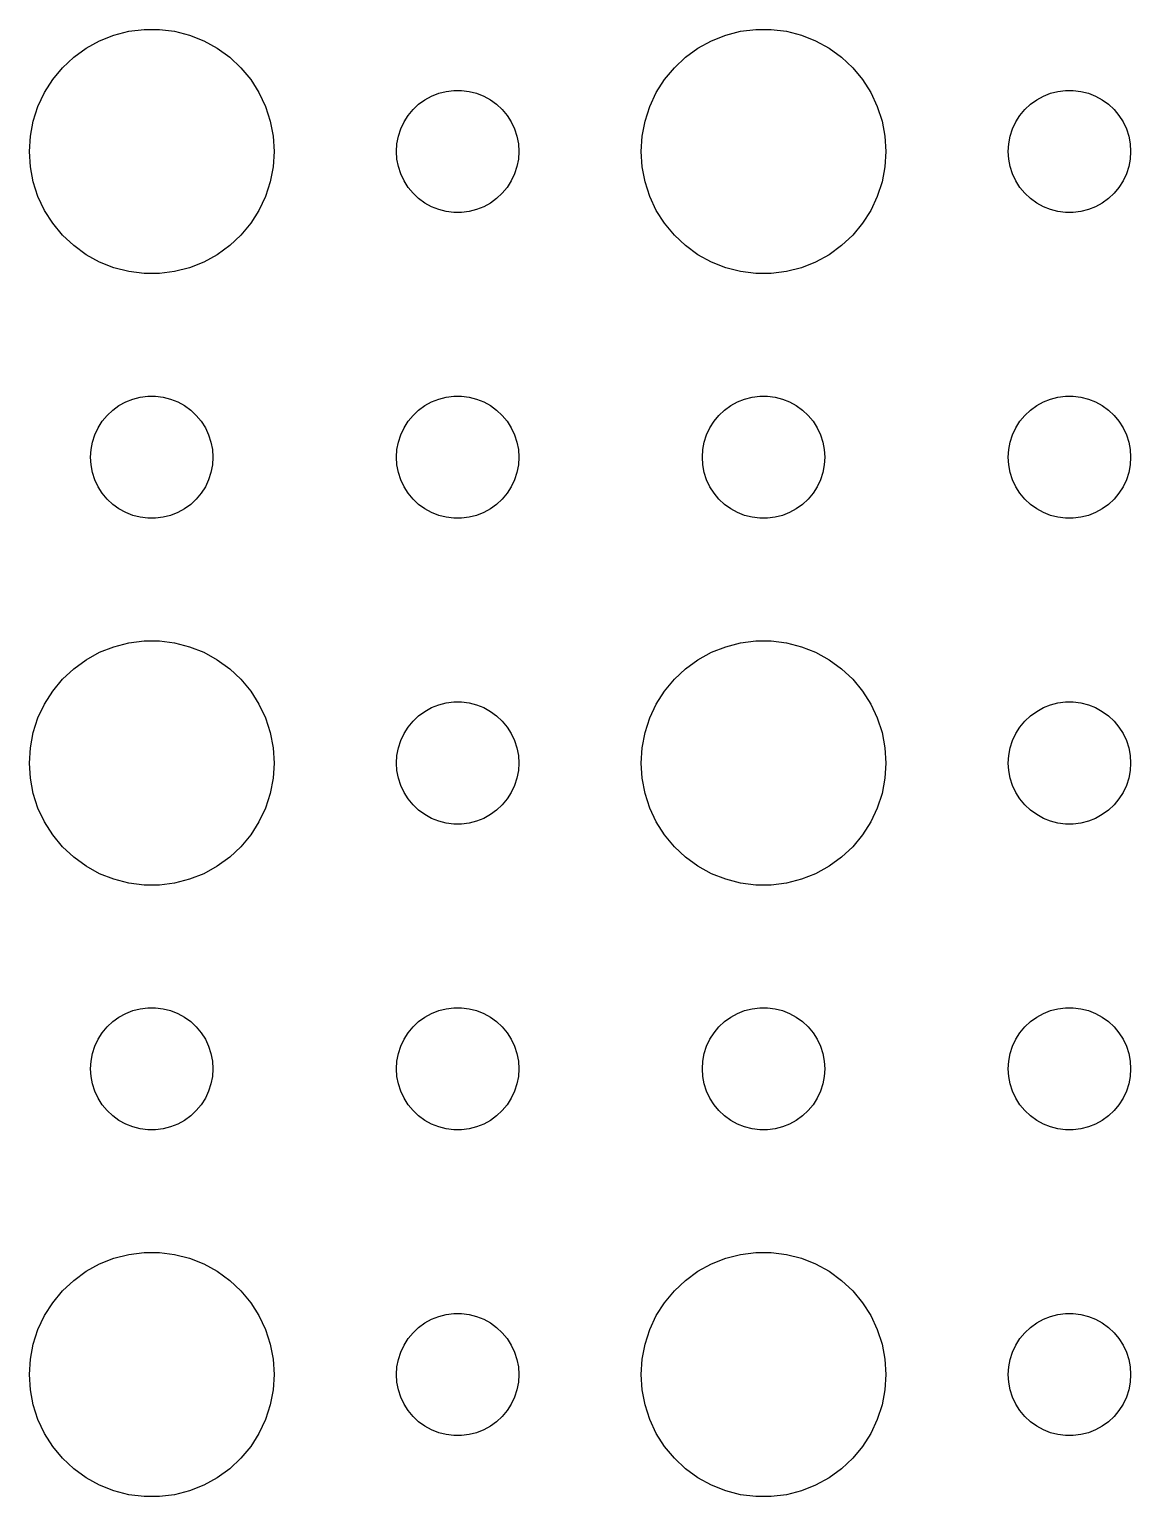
# Model space of a CAD drawing. Header units: metres. Extents: x -134 to 134, y -134 to 134.
# Drawn here: x -100.5 to -73.5, y -70.49 to -34.51 of the extents above; entities that cross this region are included whole.
import ezdxf

# ---------------------------------------------------------------- set-up
doc = ezdxf.new("R2010")
doc.units = ezdxf.units.M

msp = doc.modelspace()

# ---------------------------------------------------------------- linework, layer by layer
for p, q in [((-98.0621, -34.5531), (-97.6884, -34.5059)), ((-97.6884, -34.5059), (-97.3116, -34.5059)), ((-97.3116, -34.5059), (-96.9379, -34.5531)), ((-83.0621, -34.5531), (-82.6884, -34.5059)), ((-82.6884, -34.5059), (-82.3116, -34.5059)), ((-82.3116, -34.5059), (-81.9379, -34.5531)), ((-99.1075, -34.967), (-98.7773, -34.7855)), ((-98.7773, -34.7855), (-98.427, -34.6468)), ((-98.427, -34.6468), (-98.0621, -34.5531)), ((-96.9379, -34.5531), (-96.573, -34.6468)), ((-96.573, -34.6468), (-96.2227, -34.7855)), ((-96.2227, -34.7855), (-95.8925, -34.967)), ((-84.1075, -34.967), (-83.7773, -34.7855)), ((-83.7773, -34.7855), (-83.427, -34.6468)), ((-83.427, -34.6468), (-83.0621, -34.5531)), ((-81.9379, -34.5531), (-81.573, -34.6468)), ((-81.573, -34.6468), (-81.2227, -34.7855)), ((-81.2227, -34.7855), (-80.8925, -34.967)), ((-99.6869, -35.4464), (-99.4123, -35.1885)), ((-99.4123, -35.1885), (-99.1075, -34.967)), ((-95.8925, -34.967), (-95.5877, -35.1885)), ((-95.5877, -35.1885), (-95.3131, -35.4464)), ((-84.6869, -35.4464), (-84.4123, -35.1885)), ((-84.4123, -35.1885), (-84.1075, -34.967)), ((-80.8925, -34.967), (-80.5877, -35.1885)), ((-80.5877, -35.1885), (-80.3131, -35.4464)), ((-99.927, -35.7366), (-99.6869, -35.4464)), ((-95.3131, -35.4464), (-95.073, -35.7366)), ((-84.927, -35.7366), (-84.6869, -35.4464)), ((-80.3131, -35.4464), (-80.073, -35.7366)), ((-100.129, -36.0547), (-99.927, -35.7366)), ((-95.073, -35.7366), (-94.8711, -36.0547)), ((-85.1289, -36.0547), (-84.927, -35.7366)), ((-80.073, -35.7366), (-79.8711, -36.0547)), ((-100.289, -36.3956), (-100.129, -36.0547)), ((-94.8711, -36.0547), (-94.7107, -36.3956)), ((-91.0934, -36.4732), (-90.9561, -36.3442)), ((-90.9561, -36.3442), (-90.8037, -36.2335)), ((-90.8037, -36.2335), (-90.6387, -36.1428)), ((-90.6387, -36.1428), (-90.4635, -36.0734)), ((-90.4635, -36.0734), (-90.2811, -36.0266)), ((-90.2811, -36.0266), (-90.0942, -36.003)), ((-90.0942, -36.003), (-89.9058, -36.003)), ((-89.9058, -36.003), (-89.7189, -36.0266)), ((-89.7189, -36.0266), (-89.5365, -36.0734)), ((-89.5365, -36.0734), (-89.3613, -36.1428)), ((-89.3613, -36.1428), (-89.1963, -36.2335)), ((-89.1963, -36.2335), (-89.0439, -36.3442)), ((-89.0439, -36.3442), (-88.9065, -36.4732)), ((-85.2893, -36.3956), (-85.1289, -36.0547)), ((-79.8711, -36.0547), (-79.7107, -36.3956)), ((-76.0934, -36.4732), (-75.9561, -36.3442)), ((-75.9561, -36.3442), (-75.8037, -36.2335)), ((-75.8037, -36.2335), (-75.6387, -36.1428)), ((-75.6387, -36.1428), (-75.4635, -36.0734)), ((-75.4635, -36.0734), (-75.2811, -36.0266)), ((-75.2811, -36.0266), (-75.0942, -36.003)), ((-75.0942, -36.003), (-74.9058, -36.003)), ((-74.9058, -36.003), (-74.7189, -36.0266)), ((-74.7189, -36.0266), (-74.5365, -36.0734)), ((-74.5365, -36.0734), (-74.3613, -36.1428)), ((-74.3613, -36.1428), (-74.1963, -36.2335)), ((-74.1963, -36.2335), (-74.0439, -36.3442)), ((-74.0439, -36.3442), (-73.9065, -36.4732)), ((-100.406, -36.7539), (-100.289, -36.3956)), ((-94.7107, -36.3956), (-94.5943, -36.7539)), ((-91.3145, -36.7774), (-91.2135, -36.6183)), ((-91.2135, -36.6183), (-91.0934, -36.4732)), ((-88.9065, -36.4732), (-88.7865, -36.6183)), ((-88.7865, -36.6183), (-88.6855, -36.7774)), ((-85.4057, -36.7539), (-85.2893, -36.3956)), ((-79.7107, -36.3956), (-79.5943, -36.7539)), ((-76.3145, -36.7774), (-76.2135, -36.6183)), ((-76.2135, -36.6183), (-76.0934, -36.4732)), ((-73.9065, -36.4732), (-73.7865, -36.6183)), ((-73.7865, -36.6183), (-73.6855, -36.7774)), ((-100.476, -37.124), (-100.406, -36.7539)), ((-94.5943, -36.7539), (-94.5237, -37.124)), ((-91.4529, -37.127), (-91.3947, -36.9478)), ((-91.3947, -36.9478), (-91.3145, -36.7774)), ((-88.6855, -36.7774), (-88.6053, -36.9478)), ((-88.6053, -36.9478), (-88.5471, -37.127)), ((-85.4763, -37.124), (-85.4057, -36.7539)), ((-79.5943, -36.7539), (-79.5237, -37.124)), ((-76.4529, -37.127), (-76.3947, -36.9478)), ((-76.3947, -36.9478), (-76.3145, -36.7774)), ((-73.6855, -36.7774), (-73.6053, -36.9478)), ((-73.6053, -36.9478), (-73.5471, -37.127)), ((-100.5, -37.5), (-100.476, -37.124)), ((-94.5237, -37.124), (-94.5, -37.5)), ((-91.5, -37.5), (-91.4882, -37.312)), ((-91.4882, -37.312), (-91.4529, -37.127)), ((-88.5471, -37.127), (-88.5118, -37.312)), ((-88.5118, -37.312), (-88.5, -37.5)), ((-85.5, -37.5), (-85.4763, -37.124)), ((-79.5237, -37.124), (-79.5, -37.5)), ((-76.5, -37.5), (-76.4882, -37.312)), ((-76.4882, -37.312), (-76.4529, -37.127)), ((-73.5471, -37.127), (-73.5118, -37.312)), ((-73.5118, -37.312), (-73.5, -37.5)), ((-100.476, -37.876), (-100.5, -37.5)), ((-94.5, -37.5), (-94.5237, -37.876)), ((-91.4882, -37.688), (-91.5, -37.5)), ((-91.4529, -37.873), (-91.4882, -37.688)), ((-88.5118, -37.688), (-88.5471, -37.873)), ((-88.5, -37.5), (-88.5118, -37.688)), ((-85.4763, -37.876), (-85.5, -37.5)), ((-79.5, -37.5), (-79.5237, -37.876)), ((-76.4882, -37.688), (-76.5, -37.5)), ((-76.4529, -37.873), (-76.4882, -37.688)), ((-73.5118, -37.688), (-73.5471, -37.873)), ((-73.5, -37.5), (-73.5118, -37.688)), ((-100.406, -38.2461), (-100.476, -37.876)), ((-94.5237, -37.876), (-94.5943, -38.2461)), ((-91.3947, -38.0522), (-91.4529, -37.873)), ((-91.3145, -38.2226), (-91.3947, -38.0522)), ((-88.6053, -38.0522), (-88.6855, -38.2226)), ((-88.5471, -37.873), (-88.6053, -38.0522)), ((-85.4057, -38.2461), (-85.4763, -37.876)), ((-79.5237, -37.876), (-79.5943, -38.2461)), ((-76.3947, -38.0522), (-76.4529, -37.873)), ((-76.3145, -38.2226), (-76.3947, -38.0522)), ((-73.6053, -38.0522), (-73.6855, -38.2226)), ((-73.5471, -37.873), (-73.6053, -38.0522)), ((-100.289, -38.6044), (-100.406, -38.2461)), ((-94.5943, -38.2461), (-94.7107, -38.6044)), ((-91.2135, -38.3817), (-91.3145, -38.2226)), ((-91.0934, -38.5268), (-91.2135, -38.3817)), ((-88.7865, -38.3817), (-88.9065, -38.5268)), ((-88.6855, -38.2226), (-88.7865, -38.3817)), ((-85.2893, -38.6044), (-85.4057, -38.2461)), ((-79.5943, -38.2461), (-79.7107, -38.6044)), ((-76.2135, -38.3817), (-76.3145, -38.2226)), ((-76.0934, -38.5268), (-76.2135, -38.3817)), ((-73.7865, -38.3817), (-73.9065, -38.5268)), ((-73.6855, -38.2226), (-73.7865, -38.3817)), ((-100.129, -38.9453), (-100.289, -38.6044)), ((-94.7107, -38.6044), (-94.8711, -38.9453)), ((-90.9561, -38.6558), (-91.0934, -38.5268)), ((-90.8037, -38.7665), (-90.9561, -38.6558)), ((-90.6387, -38.8572), (-90.8037, -38.7665)), ((-90.4635, -38.9266), (-90.6387, -38.8572)), ((-89.3613, -38.8572), (-89.5365, -38.9266)), ((-89.1963, -38.7665), (-89.3613, -38.8572)), ((-89.0439, -38.6558), (-89.1963, -38.7665)), ((-88.9065, -38.5268), (-89.0439, -38.6558)), ((-85.1289, -38.9453), (-85.2893, -38.6044)), ((-79.7107, -38.6044), (-79.8711, -38.9453)), ((-75.9561, -38.6558), (-76.0934, -38.5268)), ((-75.8037, -38.7665), (-75.9561, -38.6558)), ((-75.6387, -38.8572), (-75.8037, -38.7665)), ((-75.4635, -38.9266), (-75.6387, -38.8572)), ((-74.3613, -38.8572), (-74.5365, -38.9266)), ((-74.1963, -38.7665), (-74.3613, -38.8572)), ((-74.0439, -38.6558), (-74.1963, -38.7665)), ((-73.9065, -38.5268), (-74.0439, -38.6558)), ((-99.927, -39.2634), (-100.129, -38.9453)), ((-94.8711, -38.9453), (-95.073, -39.2634)), ((-90.2811, -38.9734), (-90.4635, -38.9266)), ((-90.0942, -38.997), (-90.2811, -38.9734)), ((-89.9058, -38.997), (-90.0942, -38.997)), ((-89.7189, -38.9734), (-89.9058, -38.997)), ((-89.5365, -38.9266), (-89.7189, -38.9734)), ((-84.927, -39.2634), (-85.1289, -38.9453)), ((-79.8711, -38.9453), (-80.073, -39.2634)), ((-75.2811, -38.9734), (-75.4635, -38.9266)), ((-75.0942, -38.997), (-75.2811, -38.9734)), ((-74.9058, -38.997), (-75.0942, -38.997)), ((-74.7189, -38.9734), (-74.9058, -38.997)), ((-74.5365, -38.9266), (-74.7189, -38.9734)), ((-99.6869, -39.5536), (-99.927, -39.2634)), ((-99.4123, -39.8115), (-99.6869, -39.5536)), ((-95.3131, -39.5536), (-95.5877, -39.8115)), ((-95.073, -39.2634), (-95.3131, -39.5536)), ((-84.6869, -39.5536), (-84.927, -39.2634)), ((-84.4123, -39.8115), (-84.6869, -39.5536)), ((-80.3131, -39.5536), (-80.5877, -39.8115)), ((-80.073, -39.2634), (-80.3131, -39.5536)), ((-99.1075, -40.033), (-99.4123, -39.8115)), ((-95.5877, -39.8115), (-95.8925, -40.033)), ((-84.1075, -40.033), (-84.4123, -39.8115)), ((-80.5877, -39.8115), (-80.8925, -40.033)), ((-98.7773, -40.2145), (-99.1075, -40.033)), ((-98.427, -40.3532), (-98.7773, -40.2145)), ((-96.2227, -40.2145), (-96.573, -40.3532)), ((-95.8925, -40.033), (-96.2227, -40.2145)), ((-83.7773, -40.2145), (-84.1075, -40.033)), ((-83.427, -40.3532), (-83.7773, -40.2145)), ((-81.2227, -40.2145), (-81.573, -40.3532)), ((-80.8925, -40.033), (-81.2227, -40.2145)), ((-98.0621, -40.4469), (-98.427, -40.3532)), ((-97.6884, -40.4941), (-98.0621, -40.4469)), ((-97.3116, -40.4941), (-97.6884, -40.4941)), ((-96.9379, -40.4469), (-97.3116, -40.4941)), ((-96.573, -40.3532), (-96.9379, -40.4469)), ((-83.0621, -40.4469), (-83.427, -40.3532)), ((-82.6884, -40.4941), (-83.0621, -40.4469)), ((-82.3116, -40.4941), (-82.6884, -40.4941)), ((-81.9379, -40.4469), (-82.3116, -40.4941)), ((-81.573, -40.3532), (-81.9379, -40.4469)), ((-97.9635, -43.5734), (-97.7811, -43.5266)), ((-97.7811, -43.5266), (-97.5942, -43.503)), ((-97.5942, -43.503), (-97.4058, -43.503)), ((-97.4058, -43.503), (-97.2189, -43.5266)), ((-97.2189, -43.5266), (-97.0365, -43.5734)), ((-90.4635, -43.5734), (-90.2811, -43.5266)), ((-90.2811, -43.5266), (-90.0942, -43.503)), ((-90.0942, -43.503), (-89.9058, -43.503)), ((-89.9058, -43.503), (-89.7189, -43.5266)), ((-89.7189, -43.5266), (-89.5365, -43.5734)), ((-82.9635, -43.5734), (-82.7811, -43.5266)), ((-82.7811, -43.5266), (-82.5942, -43.503)), ((-82.5942, -43.503), (-82.4058, -43.503)), ((-82.4058, -43.503), (-82.2189, -43.5266)), ((-82.2189, -43.5266), (-82.0365, -43.5734)), ((-75.4635, -43.5734), (-75.2811, -43.5266)), ((-75.2811, -43.5266), (-75.0942, -43.503)), ((-75.0942, -43.503), (-74.9058, -43.503)), ((-74.9058, -43.503), (-74.7189, -43.5266)), ((-74.7189, -43.5266), (-74.5365, -43.5734)), ((-98.5934, -43.9732), (-98.4561, -43.8442)), ((-98.4561, -43.8442), (-98.3037, -43.7335)), ((-98.3037, -43.7335), (-98.1387, -43.6428)), ((-98.1387, -43.6428), (-97.9635, -43.5734)), ((-97.0365, -43.5734), (-96.8613, -43.6428)), ((-96.8613, -43.6428), (-96.6963, -43.7335)), ((-96.6963, -43.7335), (-96.5439, -43.8442)), ((-96.5439, -43.8442), (-96.4065, -43.9732)), ((-91.0934, -43.9732), (-90.9561, -43.8442)), ((-90.9561, -43.8442), (-90.8037, -43.7335)), ((-90.8037, -43.7335), (-90.6387, -43.6428)), ((-90.6387, -43.6428), (-90.4635, -43.5734)), ((-89.5365, -43.5734), (-89.3613, -43.6428)), ((-89.3613, -43.6428), (-89.1963, -43.7335)), ((-89.1963, -43.7335), (-89.0439, -43.8442)), ((-89.0439, -43.8442), (-88.9065, -43.9732)), ((-83.5934, -43.9732), (-83.4561, -43.8442)), ((-83.4561, -43.8442), (-83.3037, -43.7335)), ((-83.3037, -43.7335), (-83.1387, -43.6428)), ((-83.1387, -43.6428), (-82.9635, -43.5734)), ((-82.0365, -43.5734), (-81.8613, -43.6428)), ((-81.8613, -43.6428), (-81.6963, -43.7335)), ((-81.6963, -43.7335), (-81.5439, -43.8442)), ((-81.5439, -43.8442), (-81.4065, -43.9732)), ((-76.0934, -43.9732), (-75.9561, -43.8442)), ((-75.9561, -43.8442), (-75.8037, -43.7335)), ((-75.8037, -43.7335), (-75.6387, -43.6428)), ((-75.6387, -43.6428), (-75.4635, -43.5734)), ((-74.5365, -43.5734), (-74.3613, -43.6428)), ((-74.3613, -43.6428), (-74.1963, -43.7335)), ((-74.1963, -43.7335), (-74.0439, -43.8442)), ((-74.0439, -43.8442), (-73.9065, -43.9732)), ((-98.8145, -44.2774), (-98.7135, -44.1183)), ((-98.7135, -44.1183), (-98.5934, -43.9732)), ((-96.4065, -43.9732), (-96.2865, -44.1183)), ((-96.2865, -44.1183), (-96.1855, -44.2774)), ((-91.3145, -44.2774), (-91.2135, -44.1183)), ((-91.2135, -44.1183), (-91.0934, -43.9732)), ((-88.9065, -43.9732), (-88.7865, -44.1183)), ((-88.7865, -44.1183), (-88.6855, -44.2774)), ((-83.8145, -44.2774), (-83.7135, -44.1183)), ((-83.7135, -44.1183), (-83.5934, -43.9732)), ((-81.4065, -43.9732), (-81.2865, -44.1183)), ((-81.2865, -44.1183), (-81.1855, -44.2774)), ((-76.3145, -44.2774), (-76.2135, -44.1183)), ((-76.2135, -44.1183), (-76.0934, -43.9732)), ((-73.9065, -43.9732), (-73.7865, -44.1183)), ((-73.7865, -44.1183), (-73.6855, -44.2774)), ((-98.9529, -44.627), (-98.8947, -44.4478)), ((-98.8947, -44.4478), (-98.8145, -44.2774)), ((-96.1855, -44.2774), (-96.1053, -44.4478)), ((-96.1053, -44.4478), (-96.0471, -44.627)), ((-91.4529, -44.627), (-91.3947, -44.4478)), ((-91.3947, -44.4478), (-91.3145, -44.2774)), ((-88.6855, -44.2774), (-88.6053, -44.4478)), ((-88.6053, -44.4478), (-88.5471, -44.627)), ((-83.9529, -44.627), (-83.8947, -44.4478)), ((-83.8947, -44.4478), (-83.8145, -44.2774)), ((-81.1855, -44.2774), (-81.1053, -44.4478)), ((-81.1053, -44.4478), (-81.0471, -44.627)), ((-76.4529, -44.627), (-76.3947, -44.4478)), ((-76.3947, -44.4478), (-76.3145, -44.2774)), ((-73.6855, -44.2774), (-73.6053, -44.4478)), ((-73.6053, -44.4478), (-73.5471, -44.627)), ((-99, -45), (-98.9882, -44.812)), ((-98.9882, -44.812), (-98.9529, -44.627)), ((-96.0471, -44.627), (-96.0118, -44.812)), ((-96.0118, -44.812), (-96, -45)), ((-91.5, -45), (-91.4882, -44.812)), ((-91.4882, -44.812), (-91.4529, -44.627)), ((-88.5471, -44.627), (-88.5118, -44.812)), ((-88.5118, -44.812), (-88.5, -45)), ((-84, -45), (-83.9882, -44.812)), ((-83.9882, -44.812), (-83.9529, -44.627)), ((-81.0471, -44.627), (-81.0118, -44.812)), ((-81.0118, -44.812), (-81, -45)), ((-76.5, -45), (-76.4882, -44.812)), ((-76.4882, -44.812), (-76.4529, -44.627)), ((-73.5471, -44.627), (-73.5118, -44.812)), ((-73.5118, -44.812), (-73.5, -45)), ((-98.9882, -45.188), (-99, -45)), ((-98.9529, -45.373), (-98.9882, -45.188)), ((-96.0118, -45.188), (-96.0471, -45.373)), ((-96, -45), (-96.0118, -45.188)), ((-91.4882, -45.188), (-91.5, -45)), ((-91.4529, -45.373), (-91.4882, -45.188)), ((-88.5118, -45.188), (-88.5471, -45.373)), ((-88.5, -45), (-88.5118, -45.188)), ((-83.9882, -45.188), (-84, -45)), ((-83.9529, -45.373), (-83.9882, -45.188)), ((-81.0118, -45.188), (-81.0471, -45.373)), ((-81, -45), (-81.0118, -45.188)), ((-76.4882, -45.188), (-76.5, -45)), ((-76.4529, -45.373), (-76.4882, -45.188)), ((-73.5118, -45.188), (-73.5471, -45.373)), ((-73.5, -45), (-73.5118, -45.188)), ((-98.8947, -45.5522), (-98.9529, -45.373)), ((-98.8145, -45.7226), (-98.8947, -45.5522)), ((-96.1053, -45.5522), (-96.1855, -45.7226)), ((-96.0471, -45.373), (-96.1053, -45.5522)), ((-91.3947, -45.5522), (-91.4529, -45.373)), ((-91.3145, -45.7226), (-91.3947, -45.5522)), ((-88.6053, -45.5522), (-88.6855, -45.7226)), ((-88.5471, -45.373), (-88.6053, -45.5522)), ((-83.8947, -45.5522), (-83.9529, -45.373)), ((-83.8145, -45.7226), (-83.8947, -45.5522)), ((-81.1053, -45.5522), (-81.1855, -45.7226)), ((-81.0471, -45.373), (-81.1053, -45.5522)), ((-76.3947, -45.5522), (-76.4529, -45.373)), ((-76.3145, -45.7226), (-76.3947, -45.5522)), ((-73.6053, -45.5522), (-73.6855, -45.7226)), ((-73.5471, -45.373), (-73.6053, -45.5522)), ((-98.7135, -45.8817), (-98.8145, -45.7226)), ((-98.5934, -46.0268), (-98.7135, -45.8817)), ((-98.4561, -46.1558), (-98.5934, -46.0268)), ((-96.4065, -46.0268), (-96.5439, -46.1558)), ((-96.2865, -45.8817), (-96.4065, -46.0268)), ((-96.1855, -45.7226), (-96.2865, -45.8817)), ((-91.2135, -45.8817), (-91.3145, -45.7226)), ((-91.0934, -46.0268), (-91.2135, -45.8817)), ((-90.9561, -46.1558), (-91.0934, -46.0268)), ((-88.9065, -46.0268), (-89.0439, -46.1558)), ((-88.7865, -45.8817), (-88.9065, -46.0268)), ((-88.6855, -45.7226), (-88.7865, -45.8817)), ((-83.7135, -45.8817), (-83.8145, -45.7226)), ((-83.5934, -46.0268), (-83.7135, -45.8817)), ((-83.4561, -46.1558), (-83.5934, -46.0268)), ((-81.4065, -46.0268), (-81.5439, -46.1558)), ((-81.2865, -45.8817), (-81.4065, -46.0268)), ((-81.1855, -45.7226), (-81.2865, -45.8817)), ((-76.2135, -45.8817), (-76.3145, -45.7226)), ((-76.0934, -46.0268), (-76.2135, -45.8817)), ((-75.9561, -46.1558), (-76.0934, -46.0268)), ((-73.9065, -46.0268), (-74.0439, -46.1558)), ((-73.7865, -45.8817), (-73.9065, -46.0268)), ((-73.6855, -45.7226), (-73.7865, -45.8817)), ((-98.3037, -46.2665), (-98.4561, -46.1558)), ((-98.1387, -46.3572), (-98.3037, -46.2665)), ((-97.9635, -46.4266), (-98.1387, -46.3572)), ((-96.8613, -46.3572), (-97.0365, -46.4266)), ((-96.6963, -46.2665), (-96.8613, -46.3572)), ((-96.5439, -46.1558), (-96.6963, -46.2665)), ((-90.8037, -46.2665), (-90.9561, -46.1558)), ((-90.6387, -46.3572), (-90.8037, -46.2665)), ((-90.4635, -46.4266), (-90.6387, -46.3572)), ((-89.3613, -46.3572), (-89.5365, -46.4266)), ((-89.1963, -46.2665), (-89.3613, -46.3572)), ((-89.0439, -46.1558), (-89.1963, -46.2665)), ((-83.3037, -46.2665), (-83.4561, -46.1558)), ((-83.1387, -46.3572), (-83.3037, -46.2665)), ((-82.9635, -46.4266), (-83.1387, -46.3572)), ((-81.8613, -46.3572), (-82.0365, -46.4266)), ((-81.6963, -46.2665), (-81.8613, -46.3572)), ((-81.5439, -46.1558), (-81.6963, -46.2665)), ((-75.8037, -46.2665), (-75.9561, -46.1558)), ((-75.6387, -46.3572), (-75.8037, -46.2665)), ((-75.4635, -46.4266), (-75.6387, -46.3572)), ((-74.3613, -46.3572), (-74.5365, -46.4266)), ((-74.1963, -46.2665), (-74.3613, -46.3572)), ((-74.0439, -46.1558), (-74.1963, -46.2665)), ((-97.7811, -46.4734), (-97.9635, -46.4266)), ((-97.5942, -46.497), (-97.7811, -46.4734)), ((-97.4058, -46.497), (-97.5942, -46.497)), ((-97.2189, -46.4734), (-97.4058, -46.497)), ((-97.0365, -46.4266), (-97.2189, -46.4734)), ((-90.2811, -46.4734), (-90.4635, -46.4266)), ((-90.0942, -46.497), (-90.2811, -46.4734)), ((-89.9058, -46.497), (-90.0942, -46.497)), ((-89.7189, -46.4734), (-89.9058, -46.497)), ((-89.5365, -46.4266), (-89.7189, -46.4734)), ((-82.7811, -46.4734), (-82.9635, -46.4266)), ((-82.5942, -46.497), (-82.7811, -46.4734)), ((-82.4058, -46.497), (-82.5942, -46.497)), ((-82.2189, -46.4734), (-82.4058, -46.497)), ((-82.0365, -46.4266), (-82.2189, -46.4734)), ((-75.2811, -46.4734), (-75.4635, -46.4266)), ((-75.0942, -46.497), (-75.2811, -46.4734)), ((-74.9058, -46.497), (-75.0942, -46.497)), ((-74.7189, -46.4734), (-74.9058, -46.497)), ((-74.5365, -46.4266), (-74.7189, -46.4734)), ((-98.7773, -49.7855), (-98.427, -49.6468)), ((-98.427, -49.6468), (-98.0621, -49.5531)), ((-98.0621, -49.5531), (-97.6884, -49.5059)), ((-97.6884, -49.5059), (-97.3116, -49.5059)), ((-97.3116, -49.5059), (-96.9379, -49.5531)), ((-96.9379, -49.5531), (-96.573, -49.6468)), ((-96.573, -49.6468), (-96.2227, -49.7855)), ((-83.7773, -49.7855), (-83.427, -49.6468)), ((-83.427, -49.6468), (-83.0621, -49.5531)), ((-83.0621, -49.5531), (-82.6884, -49.5059)), ((-82.6884, -49.5059), (-82.3116, -49.5059)), ((-82.3116, -49.5059), (-81.9379, -49.5531)), ((-81.9379, -49.5531), (-81.573, -49.6468)), ((-81.573, -49.6468), (-81.2227, -49.7855)), ((-99.4123, -50.1885), (-99.1075, -49.967)), ((-99.1075, -49.967), (-98.7773, -49.7855)), ((-96.2227, -49.7855), (-95.8925, -49.967)), ((-95.8925, -49.967), (-95.5877, -50.1885)), ((-84.4123, -50.1885), (-84.1075, -49.967)), ((-84.1075, -49.967), (-83.7773, -49.7855)), ((-81.2227, -49.7855), (-80.8925, -49.967)), ((-80.8925, -49.967), (-80.5877, -50.1885)), ((-99.6869, -50.4464), (-99.4123, -50.1885)), ((-95.5877, -50.1885), (-95.3131, -50.4464)), ((-84.6869, -50.4464), (-84.4123, -50.1885)), ((-80.5877, -50.1885), (-80.3131, -50.4464)), ((-100.129, -51.0547), (-99.927, -50.7366)), ((-99.927, -50.7366), (-99.6869, -50.4464)), ((-95.3131, -50.4464), (-95.073, -50.7366)), ((-95.073, -50.7366), (-94.8711, -51.0547)), ((-85.1289, -51.0547), (-84.927, -50.7366)), ((-84.927, -50.7366), (-84.6869, -50.4464)), ((-80.3131, -50.4464), (-80.073, -50.7366)), ((-80.073, -50.7366), (-79.8711, -51.0547)), ((-100.289, -51.3956), (-100.129, -51.0547)), ((-94.8711, -51.0547), (-94.7107, -51.3956)), ((-90.6387, -51.1428), (-90.4635, -51.0734)), ((-90.4635, -51.0734), (-90.2811, -51.0266)), ((-90.2811, -51.0266), (-90.0942, -51.003)), ((-90.0942, -51.003), (-89.9058, -51.003)), ((-89.9058, -51.003), (-89.7189, -51.0266)), ((-89.7189, -51.0266), (-89.5365, -51.0734)), ((-89.5365, -51.0734), (-89.3613, -51.1428)), ((-85.2893, -51.3956), (-85.1289, -51.0547)), ((-79.8711, -51.0547), (-79.7107, -51.3956)), ((-75.6387, -51.1428), (-75.4635, -51.0734)), ((-75.4635, -51.0734), (-75.2811, -51.0266)), ((-75.2811, -51.0266), (-75.0942, -51.003)), ((-75.0942, -51.003), (-74.9058, -51.003)), ((-74.9058, -51.003), (-74.7189, -51.0266)), ((-74.7189, -51.0266), (-74.5365, -51.0734)), ((-74.5365, -51.0734), (-74.3613, -51.1428)), ((-100.406, -51.7539), (-100.289, -51.3956)), ((-94.7107, -51.3956), (-94.5943, -51.7539)), ((-91.0934, -51.4732), (-90.9561, -51.3442)), ((-90.9561, -51.3442), (-90.8037, -51.2335)), ((-90.8037, -51.2335), (-90.6387, -51.1428)), ((-89.3613, -51.1428), (-89.1963, -51.2335)), ((-89.1963, -51.2335), (-89.0439, -51.3442)), ((-89.0439, -51.3442), (-88.9065, -51.4732)), ((-85.4057, -51.7539), (-85.2893, -51.3956)), ((-79.7107, -51.3956), (-79.5943, -51.7539)), ((-76.0934, -51.4732), (-75.9561, -51.3442)), ((-75.9561, -51.3442), (-75.8037, -51.2335)), ((-75.8037, -51.2335), (-75.6387, -51.1428)), ((-74.3613, -51.1428), (-74.1963, -51.2335)), ((-74.1963, -51.2335), (-74.0439, -51.3442)), ((-74.0439, -51.3442), (-73.9065, -51.4732)), ((-100.476, -52.124), (-100.406, -51.7539)), ((-94.5943, -51.7539), (-94.5237, -52.124)), ((-91.3947, -51.9478), (-91.3145, -51.7774)), ((-91.3145, -51.7774), (-91.2135, -51.6183)), ((-91.2135, -51.6183), (-91.0934, -51.4732)), ((-88.9065, -51.4732), (-88.7865, -51.6183)), ((-88.7865, -51.6183), (-88.6855, -51.7774)), ((-88.6855, -51.7774), (-88.6053, -51.9478)), ((-85.4763, -52.124), (-85.4057, -51.7539)), ((-79.5943, -51.7539), (-79.5237, -52.124)), ((-76.3947, -51.9478), (-76.3145, -51.7774)), ((-76.3145, -51.7774), (-76.2135, -51.6183)), ((-76.2135, -51.6183), (-76.0934, -51.4732)), ((-73.9065, -51.4732), (-73.7865, -51.6183)), ((-73.7865, -51.6183), (-73.6855, -51.7774)), ((-73.6855, -51.7774), (-73.6053, -51.9478)), ((-100.5, -52.5), (-100.476, -52.124)), ((-94.5237, -52.124), (-94.5, -52.5)), ((-91.4882, -52.312), (-91.4529, -52.127)), ((-91.4529, -52.127), (-91.3947, -51.9478)), ((-88.6053, -51.9478), (-88.5471, -52.127)), ((-88.5471, -52.127), (-88.5118, -52.312)), ((-85.5, -52.5), (-85.4763, -52.124)), ((-79.5237, -52.124), (-79.5, -52.5)), ((-76.4882, -52.312), (-76.4529, -52.127)), ((-76.4529, -52.127), (-76.3947, -51.9478)), ((-73.6053, -51.9478), (-73.5471, -52.127)), ((-73.5471, -52.127), (-73.5118, -52.312)), ((-100.476, -52.876), (-100.5, -52.5)), ((-94.5, -52.5), (-94.5237, -52.876)), ((-91.5, -52.5), (-91.4882, -52.312)), ((-91.4882, -52.688), (-91.5, -52.5)), ((-88.5118, -52.312), (-88.5, -52.5)), ((-88.5, -52.5), (-88.5118, -52.688)), ((-85.4763, -52.876), (-85.5, -52.5)), ((-79.5, -52.5), (-79.5237, -52.876)), ((-76.5, -52.5), (-76.4882, -52.312)), ((-76.4882, -52.688), (-76.5, -52.5)), ((-73.5118, -52.312), (-73.5, -52.5)), ((-73.5, -52.5), (-73.5118, -52.688)), ((-100.406, -53.2461), (-100.476, -52.876)), ((-94.5237, -52.876), (-94.5943, -53.2461)), ((-91.4529, -52.873), (-91.4882, -52.688)), ((-91.3947, -53.0522), (-91.4529, -52.873)), ((-88.5471, -52.873), (-88.6053, -53.0522)), ((-88.5118, -52.688), (-88.5471, -52.873)), ((-85.4057, -53.2461), (-85.4763, -52.876)), ((-79.5237, -52.876), (-79.5943, -53.2461)), ((-76.4529, -52.873), (-76.4882, -52.688)), ((-76.3947, -53.0522), (-76.4529, -52.873)), ((-73.5471, -52.873), (-73.6053, -53.0522)), ((-73.5118, -52.688), (-73.5471, -52.873)), ((-100.289, -53.6044), (-100.406, -53.2461)), ((-94.5943, -53.2461), (-94.7107, -53.6044)), ((-91.3145, -53.2226), (-91.3947, -53.0522)), ((-91.2135, -53.3817), (-91.3145, -53.2226)), ((-88.6855, -53.2226), (-88.7865, -53.3817)), ((-88.6053, -53.0522), (-88.6855, -53.2226)), ((-85.2893, -53.6044), (-85.4057, -53.2461)), ((-79.5943, -53.2461), (-79.7107, -53.6044)), ((-76.3145, -53.2226), (-76.3947, -53.0522)), ((-76.2135, -53.3817), (-76.3145, -53.2226)), ((-73.6855, -53.2226), (-73.7865, -53.3817)), ((-73.6053, -53.0522), (-73.6855, -53.2226)), ((-100.129, -53.9453), (-100.289, -53.6044)), ((-94.7107, -53.6044), (-94.8711, -53.9453)), ((-91.0934, -53.5268), (-91.2135, -53.3817)), ((-90.9561, -53.6558), (-91.0934, -53.5268)), ((-88.9065, -53.5268), (-89.0439, -53.6558)), ((-88.7865, -53.3817), (-88.9065, -53.5268)), ((-85.1289, -53.9453), (-85.2893, -53.6044)), ((-79.7107, -53.6044), (-79.8711, -53.9453)), ((-76.0934, -53.5268), (-76.2135, -53.3817)), ((-75.9561, -53.6558), (-76.0934, -53.5268)), ((-73.9065, -53.5268), (-74.0439, -53.6558)), ((-73.7865, -53.3817), (-73.9065, -53.5268)), ((-99.927, -54.2634), (-100.129, -53.9453)), ((-94.8711, -53.9453), (-95.073, -54.2634)), ((-90.8037, -53.7665), (-90.9561, -53.6558)), ((-90.6387, -53.8572), (-90.8037, -53.7665)), ((-90.4635, -53.9266), (-90.6387, -53.8572)), ((-90.2811, -53.9734), (-90.4635, -53.9266)), ((-90.0942, -53.997), (-90.2811, -53.9734)), ((-89.7189, -53.9734), (-89.9058, -53.997)), ((-89.5365, -53.9266), (-89.7189, -53.9734)), ((-89.3613, -53.8572), (-89.5365, -53.9266)), ((-89.1963, -53.7665), (-89.3613, -53.8572)), ((-89.0439, -53.6558), (-89.1963, -53.7665)), ((-84.927, -54.2634), (-85.1289, -53.9453)), ((-79.8711, -53.9453), (-80.073, -54.2634)), ((-75.8037, -53.7665), (-75.9561, -53.6558)), ((-75.6387, -53.8572), (-75.8037, -53.7665)), ((-75.4635, -53.9266), (-75.6387, -53.8572)), ((-75.2811, -53.9734), (-75.4635, -53.9266)), ((-75.0942, -53.997), (-75.2811, -53.9734)), ((-74.7189, -53.9734), (-74.9058, -53.997)), ((-74.5365, -53.9266), (-74.7189, -53.9734)), ((-74.3613, -53.8572), (-74.5365, -53.9266)), ((-74.1963, -53.7665), (-74.3613, -53.8572)), ((-74.0439, -53.6558), (-74.1963, -53.7665)), ((-99.6869, -54.5536), (-99.927, -54.2634)), ((-95.073, -54.2634), (-95.3131, -54.5536)), ((-89.9058, -53.997), (-90.0942, -53.997)), ((-84.6869, -54.5536), (-84.927, -54.2634)), ((-80.073, -54.2634), (-80.3131, -54.5536)), ((-74.9058, -53.997), (-75.0942, -53.997)), ((-99.4123, -54.8115), (-99.6869, -54.5536)), ((-95.3131, -54.5536), (-95.5877, -54.8115)), ((-84.4123, -54.8115), (-84.6869, -54.5536)), ((-80.3131, -54.5536), (-80.5877, -54.8115)), ((-99.1075, -55.033), (-99.4123, -54.8115)), ((-98.7773, -55.2145), (-99.1075, -55.033)), ((-95.8925, -55.033), (-96.2227, -55.2145)), ((-95.5877, -54.8115), (-95.8925, -55.033)), ((-84.1075, -55.033), (-84.4123, -54.8115)), ((-83.7773, -55.2145), (-84.1075, -55.033)), ((-80.8925, -55.033), (-81.2227, -55.2145)), ((-80.5877, -54.8115), (-80.8925, -55.033)), ((-98.427, -55.3532), (-98.7773, -55.2145)), ((-98.0621, -55.4469), (-98.427, -55.3532)), ((-96.573, -55.3532), (-96.9379, -55.4469)), ((-96.2227, -55.2145), (-96.573, -55.3532)), ((-83.427, -55.3532), (-83.7773, -55.2145)), ((-83.0621, -55.4469), (-83.427, -55.3532)), ((-81.573, -55.3532), (-81.9379, -55.4469)), ((-81.2227, -55.2145), (-81.573, -55.3532)), ((-97.6884, -55.4941), (-98.0621, -55.4469)), ((-97.3116, -55.4941), (-97.6884, -55.4941)), ((-96.9379, -55.4469), (-97.3116, -55.4941)), ((-82.6884, -55.4941), (-83.0621, -55.4469)), ((-82.3116, -55.4941), (-82.6884, -55.4941)), ((-81.9379, -55.4469), (-82.3116, -55.4941)), ((-98.3037, -58.7335), (-98.1387, -58.6428)), ((-98.1387, -58.6428), (-97.9635, -58.5734)), ((-97.9635, -58.5734), (-97.7811, -58.5266)), ((-97.7811, -58.5266), (-97.5942, -58.503)), ((-97.5942, -58.503), (-97.4058, -58.503)), ((-97.4058, -58.503), (-97.2189, -58.5266)), ((-97.2189, -58.5266), (-97.0365, -58.5734)), ((-97.0365, -58.5734), (-96.8613, -58.6428)), ((-96.8613, -58.6428), (-96.6963, -58.7335)), ((-90.8037, -58.7335), (-90.6387, -58.6428)), ((-90.6387, -58.6428), (-90.4635, -58.5734)), ((-90.4635, -58.5734), (-90.2811, -58.5266)), ((-90.2811, -58.5266), (-90.0942, -58.503)), ((-90.0942, -58.503), (-89.9058, -58.503)), ((-89.9058, -58.503), (-89.7189, -58.5266)), ((-89.7189, -58.5266), (-89.5365, -58.5734)), ((-89.5365, -58.5734), (-89.3613, -58.6428)), ((-89.3613, -58.6428), (-89.1963, -58.7335)), ((-83.3037, -58.7335), (-83.1387, -58.6428)), ((-83.1387, -58.6428), (-82.9635, -58.5734)), ((-82.9635, -58.5734), (-82.7811, -58.5266)), ((-82.7811, -58.5266), (-82.5942, -58.503)), ((-82.5942, -58.503), (-82.4058, -58.503)), ((-82.4058, -58.503), (-82.2189, -58.5266)), ((-82.2189, -58.5266), (-82.0365, -58.5734)), ((-82.0365, -58.5734), (-81.8613, -58.6428)), ((-81.8613, -58.6428), (-81.6963, -58.7335)), ((-75.8037, -58.7335), (-75.6387, -58.6428)), ((-75.6387, -58.6428), (-75.4635, -58.5734)), ((-75.4635, -58.5734), (-75.2811, -58.5266)), ((-75.2811, -58.5266), (-75.0942, -58.503)), ((-75.0942, -58.503), (-74.9058, -58.503)), ((-74.9058, -58.503), (-74.7189, -58.5266)), ((-74.7189, -58.5266), (-74.5365, -58.5734)), ((-74.5365, -58.5734), (-74.3613, -58.6428)), ((-74.3613, -58.6428), (-74.1963, -58.7335)), ((-98.7135, -59.1183), (-98.5934, -58.9732)), ((-98.5934, -58.9732), (-98.4561, -58.8442)), ((-98.4561, -58.8442), (-98.3037, -58.7335)), ((-96.6963, -58.7335), (-96.5439, -58.8442)), ((-96.5439, -58.8442), (-96.4065, -58.9732)), ((-96.4065, -58.9732), (-96.2865, -59.1183)), ((-91.2135, -59.1183), (-91.0934, -58.9732)), ((-91.0934, -58.9732), (-90.9561, -58.8442)), ((-90.9561, -58.8442), (-90.8037, -58.7335)), ((-89.1963, -58.7335), (-89.0439, -58.8442)), ((-89.0439, -58.8442), (-88.9065, -58.9732)), ((-88.9065, -58.9732), (-88.7865, -59.1183)), ((-83.7135, -59.1183), (-83.5934, -58.9732)), ((-83.5934, -58.9732), (-83.4561, -58.8442)), ((-83.4561, -58.8442), (-83.3037, -58.7335)), ((-81.6963, -58.7335), (-81.5439, -58.8442)), ((-81.5439, -58.8442), (-81.4065, -58.9732)), ((-81.4065, -58.9732), (-81.2865, -59.1183)), ((-76.2135, -59.1183), (-76.0934, -58.9732)), ((-76.0934, -58.9732), (-75.9561, -58.8442)), ((-75.9561, -58.8442), (-75.8037, -58.7335)), ((-74.1963, -58.7335), (-74.0439, -58.8442)), ((-74.0439, -58.8442), (-73.9065, -58.9732)), ((-73.9065, -58.9732), (-73.7865, -59.1183)), ((-98.8947, -59.4478), (-98.8145, -59.2774)), ((-98.8145, -59.2774), (-98.7135, -59.1183)), ((-96.2865, -59.1183), (-96.1855, -59.2774)), ((-96.1855, -59.2774), (-96.1053, -59.4478)), ((-91.3947, -59.4478), (-91.3145, -59.2774)), ((-91.3145, -59.2774), (-91.2135, -59.1183)), ((-88.7865, -59.1183), (-88.6855, -59.2774)), ((-88.6855, -59.2774), (-88.6053, -59.4478)), ((-83.8947, -59.4478), (-83.8145, -59.2774)), ((-83.8145, -59.2774), (-83.7135, -59.1183)), ((-81.2865, -59.1183), (-81.1855, -59.2774)), ((-81.1855, -59.2774), (-81.1053, -59.4478)), ((-76.3947, -59.4478), (-76.3145, -59.2774)), ((-76.3145, -59.2774), (-76.2135, -59.1183)), ((-73.7865, -59.1183), (-73.6855, -59.2774)), ((-73.6855, -59.2774), (-73.6053, -59.4478)), ((-98.9882, -59.812), (-98.9529, -59.627)), ((-98.9529, -59.627), (-98.8947, -59.4478)), ((-96.1053, -59.4478), (-96.0471, -59.627)), ((-96.0471, -59.627), (-96.0118, -59.812)), ((-91.4882, -59.812), (-91.4529, -59.627)), ((-91.4529, -59.627), (-91.3947, -59.4478)), ((-88.6053, -59.4478), (-88.5471, -59.627)), ((-88.5471, -59.627), (-88.5118, -59.812)), ((-83.9882, -59.812), (-83.9529, -59.627)), ((-83.9529, -59.627), (-83.8947, -59.4478)), ((-81.1053, -59.4478), (-81.0471, -59.627)), ((-81.0471, -59.627), (-81.0118, -59.812)), ((-76.4882, -59.812), (-76.4529, -59.627)), ((-76.4529, -59.627), (-76.3947, -59.4478)), ((-73.6053, -59.4478), (-73.5471, -59.627)), ((-73.5471, -59.627), (-73.5118, -59.812)), ((-99, -60), (-98.9882, -59.812)), ((-98.9882, -60.188), (-99, -60)), ((-96.0118, -59.812), (-96, -60)), ((-96, -60), (-96.0118, -60.188)), ((-91.5, -60), (-91.4882, -59.812)), ((-91.4882, -60.188), (-91.5, -60)), ((-88.5118, -59.812), (-88.5, -60)), ((-88.5, -60), (-88.5118, -60.188)), ((-84, -60), (-83.9882, -59.812)), ((-83.9882, -60.188), (-84, -60)), ((-81.0118, -59.812), (-81, -60)), ((-81, -60), (-81.0118, -60.188)), ((-76.5, -60), (-76.4882, -59.812)), ((-76.4882, -60.188), (-76.5, -60)), ((-73.5118, -59.812), (-73.5, -60)), ((-73.5, -60), (-73.5118, -60.188)), ((-98.9529, -60.373), (-98.9882, -60.188)), ((-98.8947, -60.5522), (-98.9529, -60.373)), ((-96.0471, -60.373), (-96.1053, -60.5522)), ((-96.0118, -60.188), (-96.0471, -60.373)), ((-91.4529, -60.373), (-91.4882, -60.188)), ((-91.3947, -60.5522), (-91.4529, -60.373)), ((-88.5471, -60.373), (-88.6053, -60.5522)), ((-88.5118, -60.188), (-88.5471, -60.373)), ((-83.9529, -60.373), (-83.9882, -60.188)), ((-83.8947, -60.5522), (-83.9529, -60.373)), ((-81.0471, -60.373), (-81.1053, -60.5522)), ((-81.0118, -60.188), (-81.0471, -60.373)), ((-76.4529, -60.373), (-76.4882, -60.188)), ((-76.3947, -60.5522), (-76.4529, -60.373)), ((-73.5471, -60.373), (-73.6053, -60.5522)), ((-73.5118, -60.188), (-73.5471, -60.373)), ((-98.8145, -60.7226), (-98.8947, -60.5522)), ((-98.7135, -60.8817), (-98.8145, -60.7226)), ((-96.1855, -60.7226), (-96.2865, -60.8817)), ((-96.1053, -60.5522), (-96.1855, -60.7226)), ((-91.3145, -60.7226), (-91.3947, -60.5522)), ((-91.2135, -60.8817), (-91.3145, -60.7226)), ((-88.6855, -60.7226), (-88.7865, -60.8817)), ((-88.6053, -60.5522), (-88.6855, -60.7226)), ((-83.8145, -60.7226), (-83.8947, -60.5522)), ((-83.7135, -60.8817), (-83.8145, -60.7226)), ((-81.1855, -60.7226), (-81.2865, -60.8817)), ((-81.1053, -60.5522), (-81.1855, -60.7226)), ((-76.3145, -60.7226), (-76.3947, -60.5522)), ((-76.2135, -60.8817), (-76.3145, -60.7226)), ((-73.6855, -60.7226), (-73.7865, -60.8817)), ((-73.6053, -60.5522), (-73.6855, -60.7226)), ((-98.5934, -61.0268), (-98.7135, -60.8817)), ((-98.4561, -61.1558), (-98.5934, -61.0268)), ((-98.3037, -61.2665), (-98.4561, -61.1558)), ((-96.5439, -61.1558), (-96.6963, -61.2665)), ((-96.4065, -61.0268), (-96.5439, -61.1558)), ((-96.2865, -60.8817), (-96.4065, -61.0268)), ((-91.0934, -61.0268), (-91.2135, -60.8817)), ((-90.9561, -61.1558), (-91.0934, -61.0268)), ((-90.8037, -61.2665), (-90.9561, -61.1558)), ((-89.0439, -61.1558), (-89.1963, -61.2665)), ((-88.9065, -61.0268), (-89.0439, -61.1558)), ((-88.7865, -60.8817), (-88.9065, -61.0268)), ((-83.5934, -61.0268), (-83.7135, -60.8817)), ((-83.4561, -61.1558), (-83.5934, -61.0268)), ((-83.3037, -61.2665), (-83.4561, -61.1558)), ((-81.5439, -61.1558), (-81.6963, -61.2665)), ((-81.4065, -61.0268), (-81.5439, -61.1558)), ((-81.2865, -60.8817), (-81.4065, -61.0268)), ((-76.0934, -61.0268), (-76.2135, -60.8817)), ((-75.9561, -61.1558), (-76.0934, -61.0268)), ((-75.8037, -61.2665), (-75.9561, -61.1558)), ((-74.0439, -61.1558), (-74.1963, -61.2665)), ((-73.9065, -61.0268), (-74.0439, -61.1558)), ((-73.7865, -60.8817), (-73.9065, -61.0268)), ((-98.1387, -61.3572), (-98.3037, -61.2665)), ((-97.9635, -61.4266), (-98.1387, -61.3572)), ((-97.7811, -61.4734), (-97.9635, -61.4266)), ((-97.5942, -61.497), (-97.7811, -61.4734)), ((-97.4058, -61.497), (-97.5942, -61.497)), ((-97.2189, -61.4734), (-97.4058, -61.497)), ((-97.0365, -61.4266), (-97.2189, -61.4734)), ((-96.8613, -61.3572), (-97.0365, -61.4266)), ((-96.6963, -61.2665), (-96.8613, -61.3572)), ((-90.6387, -61.3572), (-90.8037, -61.2665)), ((-90.4635, -61.4266), (-90.6387, -61.3572)), ((-90.2811, -61.4734), (-90.4635, -61.4266)), ((-90.0942, -61.497), (-90.2811, -61.4734)), ((-89.9058, -61.497), (-90.0942, -61.497)), ((-89.7189, -61.4734), (-89.9058, -61.497)), ((-89.5365, -61.4266), (-89.7189, -61.4734)), ((-89.3613, -61.3572), (-89.5365, -61.4266)), ((-89.1963, -61.2665), (-89.3613, -61.3572)), ((-83.1387, -61.3572), (-83.3037, -61.2665)), ((-82.9635, -61.4266), (-83.1387, -61.3572)), ((-82.7811, -61.4734), (-82.9635, -61.4266)), ((-82.5942, -61.497), (-82.7811, -61.4734)), ((-82.4058, -61.497), (-82.5942, -61.497)), ((-82.2189, -61.4734), (-82.4058, -61.497)), ((-82.0365, -61.4266), (-82.2189, -61.4734)), ((-81.8613, -61.3572), (-82.0365, -61.4266)), ((-81.6963, -61.2665), (-81.8613, -61.3572)), ((-75.6387, -61.3572), (-75.8037, -61.2665)), ((-75.4635, -61.4266), (-75.6387, -61.3572)), ((-75.2811, -61.4734), (-75.4635, -61.4266)), ((-75.0942, -61.497), (-75.2811, -61.4734)), ((-74.9058, -61.497), (-75.0942, -61.497)), ((-74.7189, -61.4734), (-74.9058, -61.497)), ((-74.5365, -61.4266), (-74.7189, -61.4734)), ((-74.3613, -61.3572), (-74.5365, -61.4266)), ((-74.1963, -61.2665), (-74.3613, -61.3572)), ((-98.7773, -64.7855), (-98.427, -64.6468)), ((-98.427, -64.6468), (-98.0621, -64.5531)), ((-98.0621, -64.5531), (-97.6884, -64.5059)), ((-97.6884, -64.5059), (-97.3116, -64.5059)), ((-97.3116, -64.5059), (-96.9379, -64.5531)), ((-96.9379, -64.5531), (-96.573, -64.6468)), ((-96.573, -64.6468), (-96.2227, -64.7855)), ((-83.7773, -64.7855), (-83.427, -64.6468)), ((-83.427, -64.6468), (-83.0621, -64.5531)), ((-83.0621, -64.5531), (-82.6884, -64.5059)), ((-82.6884, -64.5059), (-82.3116, -64.5059)), ((-82.3116, -64.5059), (-81.9379, -64.5531)), ((-81.9379, -64.5531), (-81.573, -64.6468)), ((-81.573, -64.6468), (-81.2227, -64.7855)), ((-99.4123, -65.1885), (-99.1075, -64.967)), ((-99.1075, -64.967), (-98.7773, -64.7855)), ((-96.2227, -64.7855), (-95.8925, -64.967)), ((-95.8925, -64.967), (-95.5877, -65.1885)), ((-84.4123, -65.1885), (-84.1075, -64.967)), ((-84.1075, -64.967), (-83.7773, -64.7855)), ((-81.2227, -64.7855), (-80.8925, -64.967)), ((-80.8925, -64.967), (-80.5877, -65.1885)), ((-99.927, -65.7366), (-99.6869, -65.4464)), ((-99.6869, -65.4464), (-99.4123, -65.1885)), ((-95.5877, -65.1885), (-95.3131, -65.4464)), ((-95.3131, -65.4464), (-95.073, -65.7366)), ((-84.927, -65.7366), (-84.6869, -65.4464)), ((-84.6869, -65.4464), (-84.4123, -65.1885)), ((-80.5877, -65.1885), (-80.3131, -65.4464)), ((-80.3131, -65.4464), (-80.073, -65.7366)), ((-100.129, -66.0547), (-99.927, -65.7366)), ((-95.073, -65.7366), (-94.8711, -66.0547)), ((-85.1289, -66.0547), (-84.927, -65.7366)), ((-80.073, -65.7366), (-79.8711, -66.0547)), ((-100.289, -66.3956), (-100.129, -66.0547)), ((-94.8711, -66.0547), (-94.7107, -66.3956)), ((-90.8037, -66.2335), (-90.6387, -66.1428)), ((-90.6387, -66.1428), (-90.4635, -66.0734)), ((-90.4635, -66.0734), (-90.2811, -66.0266)), ((-90.2811, -66.0266), (-90.0942, -66.003)), ((-90.0942, -66.003), (-89.9058, -66.003)), ((-89.9058, -66.003), (-89.7189, -66.0266)), ((-89.7189, -66.0266), (-89.5365, -66.0734)), ((-89.5365, -66.0734), (-89.3613, -66.1428)), ((-89.3613, -66.1428), (-89.1963, -66.2335)), ((-85.2893, -66.3956), (-85.1289, -66.0547)), ((-79.8711, -66.0547), (-79.7107, -66.3956)), ((-75.8037, -66.2335), (-75.6387, -66.1428)), ((-75.6387, -66.1428), (-75.4635, -66.0734)), ((-75.4635, -66.0734), (-75.2811, -66.0266)), ((-75.2811, -66.0266), (-75.0942, -66.003)), ((-75.0942, -66.003), (-74.9058, -66.003)), ((-74.9058, -66.003), (-74.7189, -66.0266)), ((-74.7189, -66.0266), (-74.5365, -66.0734)), ((-74.5365, -66.0734), (-74.3613, -66.1428)), ((-74.3613, -66.1428), (-74.1963, -66.2335)), ((-100.406, -66.7539), (-100.289, -66.3956)), ((-94.7107, -66.3956), (-94.5943, -66.7539)), ((-91.2135, -66.6183), (-91.0934, -66.4732)), ((-91.0934, -66.4732), (-90.9561, -66.3442)), ((-90.9561, -66.3442), (-90.8037, -66.2335)), ((-89.1963, -66.2335), (-89.0439, -66.3442)), ((-89.0439, -66.3442), (-88.9065, -66.4732)), ((-88.9065, -66.4732), (-88.7865, -66.6183)), ((-85.4057, -66.7539), (-85.2893, -66.3956)), ((-79.7107, -66.3956), (-79.5943, -66.7539)), ((-76.2135, -66.6183), (-76.0934, -66.4732)), ((-76.0934, -66.4732), (-75.9561, -66.3442)), ((-75.9561, -66.3442), (-75.8037, -66.2335)), ((-74.1963, -66.2335), (-74.0439, -66.3442)), ((-74.0439, -66.3442), (-73.9065, -66.4732)), ((-73.9065, -66.4732), (-73.7865, -66.6183)), ((-100.476, -67.124), (-100.406, -66.7539)), ((-94.5943, -66.7539), (-94.5237, -67.124)), ((-91.3947, -66.9478), (-91.3145, -66.7774)), ((-91.3145, -66.7774), (-91.2135, -66.6183)), ((-88.7865, -66.6183), (-88.6855, -66.7774)), ((-88.6855, -66.7774), (-88.6053, -66.9478)), ((-85.4763, -67.124), (-85.4057, -66.7539)), ((-79.5943, -66.7539), (-79.5237, -67.124)), ((-76.3947, -66.9478), (-76.3145, -66.7774)), ((-76.3145, -66.7774), (-76.2135, -66.6183)), ((-73.7865, -66.6183), (-73.6855, -66.7774)), ((-73.6855, -66.7774), (-73.6053, -66.9478)), ((-100.5, -67.5), (-100.476, -67.124)), ((-94.5237, -67.124), (-94.5, -67.5)), ((-91.4882, -67.312), (-91.4529, -67.127)), ((-91.4529, -67.127), (-91.3947, -66.9478)), ((-88.6053, -66.9478), (-88.5471, -67.127)), ((-88.5471, -67.127), (-88.5118, -67.312)), ((-85.5, -67.5), (-85.4763, -67.124)), ((-79.5237, -67.124), (-79.5, -67.5)), ((-76.4882, -67.312), (-76.4529, -67.127)), ((-76.4529, -67.127), (-76.3947, -66.9478)), ((-73.6053, -66.9478), (-73.5471, -67.127)), ((-73.5471, -67.127), (-73.5118, -67.312)), ((-100.476, -67.876), (-100.5, -67.5)), ((-94.5, -67.5), (-94.5237, -67.876)), ((-91.5, -67.5), (-91.4882, -67.312)), ((-91.4882, -67.688), (-91.5, -67.5)), ((-88.5118, -67.312), (-88.5, -67.5)), ((-88.5, -67.5), (-88.5118, -67.688)), ((-85.4763, -67.876), (-85.5, -67.5)), ((-79.5, -67.5), (-79.5237, -67.876)), ((-76.5, -67.5), (-76.4882, -67.312)), ((-76.4882, -67.688), (-76.5, -67.5)), ((-73.5118, -67.312), (-73.5, -67.5)), ((-73.5, -67.5), (-73.5118, -67.688)), ((-100.406, -68.2461), (-100.476, -67.876)), ((-94.5237, -67.876), (-94.5943, -68.2461)), ((-91.4529, -67.873), (-91.4882, -67.688)), ((-91.3947, -68.0522), (-91.4529, -67.873)), ((-88.5471, -67.873), (-88.6053, -68.0522)), ((-88.5118, -67.688), (-88.5471, -67.873)), ((-85.4057, -68.2461), (-85.4763, -67.876)), ((-79.5237, -67.876), (-79.5943, -68.2461)), ((-76.4529, -67.873), (-76.4882, -67.688)), ((-76.3947, -68.0522), (-76.4529, -67.873)), ((-73.5471, -67.873), (-73.6053, -68.0522)), ((-73.5118, -67.688), (-73.5471, -67.873)), ((-100.289, -68.6044), (-100.406, -68.2461)), ((-94.5943, -68.2461), (-94.7107, -68.6044)), ((-91.3145, -68.2226), (-91.3947, -68.0522)), ((-91.2135, -68.3817), (-91.3145, -68.2226)), ((-88.6855, -68.2226), (-88.7865, -68.3817)), ((-88.6053, -68.0522), (-88.6855, -68.2226)), ((-85.2893, -68.6044), (-85.4057, -68.2461)), ((-79.5943, -68.2461), (-79.7107, -68.6044)), ((-76.3145, -68.2226), (-76.3947, -68.0522)), ((-76.2135, -68.3817), (-76.3145, -68.2226)), ((-73.6855, -68.2226), (-73.7865, -68.3817)), ((-73.6053, -68.0522), (-73.6855, -68.2226)), ((-100.129, -68.9453), (-100.289, -68.6044)), ((-94.7107, -68.6044), (-94.8711, -68.9453)), ((-91.0934, -68.5268), (-91.2135, -68.3817)), ((-90.9561, -68.6558), (-91.0934, -68.5268)), ((-90.8037, -68.7665), (-90.9561, -68.6558)), ((-89.0439, -68.6558), (-89.1963, -68.7665)), ((-88.9065, -68.5268), (-89.0439, -68.6558)), ((-88.7865, -68.3817), (-88.9065, -68.5268)), ((-85.1289, -68.9453), (-85.2893, -68.6044)), ((-79.7107, -68.6044), (-79.8711, -68.9453)), ((-76.0934, -68.5268), (-76.2135, -68.3817)), ((-75.9561, -68.6558), (-76.0934, -68.5268)), ((-75.8037, -68.7665), (-75.9561, -68.6558)), ((-74.0439, -68.6558), (-74.1963, -68.7665)), ((-73.9065, -68.5268), (-74.0439, -68.6558)), ((-73.7865, -68.3817), (-73.9065, -68.5268)), ((-99.927, -69.2634), (-100.129, -68.9453)), ((-94.8711, -68.9453), (-95.073, -69.2634)), ((-90.6387, -68.8572), (-90.8037, -68.7665)), ((-90.4635, -68.9266), (-90.6387, -68.8572)), ((-90.2811, -68.9734), (-90.4635, -68.9266)), ((-90.0942, -68.997), (-90.2811, -68.9734)), ((-89.9058, -68.997), (-90.0942, -68.997)), ((-89.7189, -68.9734), (-89.9058, -68.997)), ((-89.5365, -68.9266), (-89.7189, -68.9734)), ((-89.3613, -68.8572), (-89.5365, -68.9266)), ((-89.1963, -68.7665), (-89.3613, -68.8572)), ((-84.927, -69.2634), (-85.1289, -68.9453)), ((-79.8711, -68.9453), (-80.073, -69.2634)), ((-75.6387, -68.8572), (-75.8037, -68.7665)), ((-75.4635, -68.9266), (-75.6387, -68.8572)), ((-75.2811, -68.9734), (-75.4635, -68.9266)), ((-75.0942, -68.997), (-75.2811, -68.9734)), ((-74.9058, -68.997), (-75.0942, -68.997)), ((-74.7189, -68.9734), (-74.9058, -68.997)), ((-74.5365, -68.9266), (-74.7189, -68.9734)), ((-74.3613, -68.8572), (-74.5365, -68.9266)), ((-74.1963, -68.7665), (-74.3613, -68.8572)), ((-99.6869, -69.5536), (-99.927, -69.2634)), ((-95.073, -69.2634), (-95.3131, -69.5536)), ((-84.6869, -69.5536), (-84.927, -69.2634)), ((-80.073, -69.2634), (-80.3131, -69.5536)), ((-99.4123, -69.8115), (-99.6869, -69.5536)), ((-99.1075, -70.033), (-99.4123, -69.8115)), ((-95.5877, -69.8115), (-95.8925, -70.033)), ((-95.3131, -69.5536), (-95.5877, -69.8115)), ((-84.4123, -69.8115), (-84.6869, -69.5536)), ((-84.1075, -70.033), (-84.4123, -69.8115)), ((-80.5877, -69.8115), (-80.8925, -70.033)), ((-80.3131, -69.5536), (-80.5877, -69.8115)), ((-98.7773, -70.2145), (-99.1075, -70.033)), ((-95.8925, -70.033), (-96.2227, -70.2145)), ((-83.7773, -70.2145), (-84.1075, -70.033)), ((-80.8925, -70.033), (-81.2227, -70.2145)), ((-98.427, -70.3532), (-98.7773, -70.2145)), ((-98.0621, -70.4469), (-98.427, -70.3532)), ((-97.6884, -70.4941), (-98.0621, -70.4469)), ((-97.3116, -70.4941), (-97.6884, -70.4941)), ((-96.9379, -70.4469), (-97.3116, -70.4941)), ((-96.573, -70.3532), (-96.9379, -70.4469)), ((-96.2227, -70.2145), (-96.573, -70.3532)), ((-83.427, -70.3532), (-83.7773, -70.2145)), ((-83.0621, -70.4469), (-83.427, -70.3532)), ((-82.6884, -70.4941), (-83.0621, -70.4469)), ((-82.3116, -70.4941), (-82.6884, -70.4941)), ((-81.9379, -70.4469), (-82.3116, -70.4941)), ((-81.573, -70.3532), (-81.9379, -70.4469)), ((-81.2227, -70.2145), (-81.573, -70.3532))]:
    msp.add_line(p, q)

doc.saveas('drawing.dxf')
